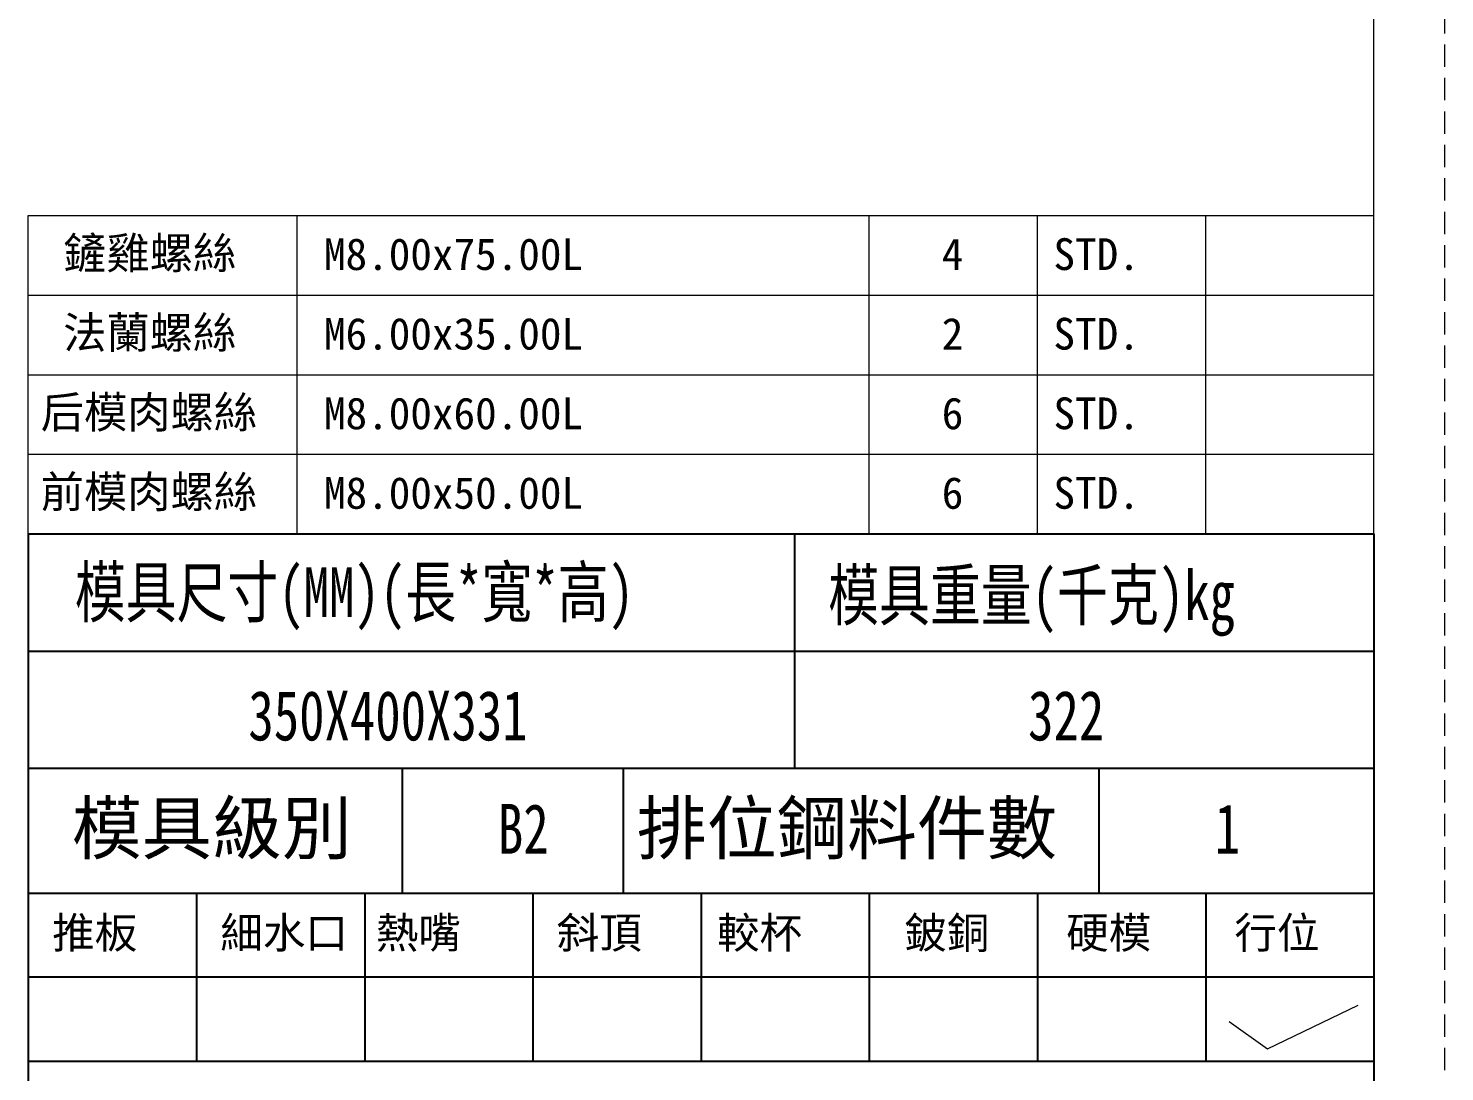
# Model space of a CAD drawing. Header units: millimetres. Extents: x 27275 to 28529, y -21406 to -20519.
# Drawn here: x 28260.9 to 28529, y -21203.5 to -21006.1 of the extents above; entities that cross this region are included whole.
import ezdxf

# ---------------------------------------------------------------- set-up
doc = ezdxf.new("R2010")
doc.units = ezdxf.units.MM
doc.header["$LTSCALE"] = 8
doc.linetypes.add('DASHED', pattern=[0.75, 0.5, -0.25])
doc.linetypes.add('HIDDEN', pattern=[0.375, 0.25, -0.125])
doc.layers.add('A', color=7, linetype='Continuous')
doc.layers.add('SCREW', color=52, linetype='HIDDEN')
doc.layers.add('dim', color=3, linetype='Continuous', lineweight=15)
doc.layers.add('MBOM-ASSIS-LAYER', color=71, linetype='Continuous', lineweight=9)
doc.styles.add('style1', font='mingliu.ttc', dxfattribs={"width": 0.75})
doc.styles.add('新字体', font='KAIU.TTF', dxfattribs={"width": 0.75})

# ---------------------------------------------------------------- blocks, each defined once
blk = doc.blocks.new('20100617.142056')
at = {"layer": 'MBOM-ASSIS-LAYER', "linetype": 'DASHED'}
blk.add_line((0, 0), (0, 841), dxfattribs=at)
at = {"layer": 'MBOM-ASSIS-LAYER'}
blk.add_line((-12.7, 12.7), (-12.7, 828.3), dxfattribs=at)

msp = doc.modelspace()

# ---------------------------------------------------------------- linework, layer by layer
at = {"color": 0}
for p, q in [((28260.913, -21101.757), (28260.913, -21146.125)), ((28405.91, -21101.757), (28405.91, -21146.125)), ((28260.913, -21123.941), (28515.602, -21123.941))]:
    msp.add_line(p, q, dxfattribs=at)
for p, q in [((28260.913, -21101.757), (28515.602, -21101.757)), ((28260.913, -21101.757), (28460.008, -21101.757)), ((28515.602, -21101.757), (28515.602, -21146.125)), ((28260.913, -21169.765), (28515.602, -21169.765)), ((28260.913, -21169.765), (28260.913, -21201.601)), ((28292.749, -21169.765), (28292.749, -21201.601)), ((28324.585, -21169.765), (28324.585, -21201.601)), ((28356.422, -21169.765), (28356.422, -21201.601)), ((28388.258, -21169.765), (28388.258, -21201.601)), ((28420.094, -21169.765), (28420.094, -21201.601)), ((28451.93, -21169.765), (28451.93, -21201.601)), ((28483.766, -21169.765), (28483.766, -21201.601)), ((28515.602, -21185.683), (28260.913, -21185.683))]:
    msp.add_line(p, q)
at = {"layer": 'A'}
for p, q in [((28260.913, -21101.757), (28460.011, -21101.757)), ((28260.913, -21146.125), (28260.913, -21169.765)), ((28260.913, -21146.125), (28515.602, -21146.125)), ((28260.913, -21146.125), (28515.602, -21146.125)), ((28331.712, -21169.765), (28331.712, -21146.125)), ((28373.586, -21169.765), (28373.586, -21146.125)), ((28463.611, -21169.765), (28463.611, -21146.125)), ((28515.602, -21146.125), (28515.602, -21201.601)), ((28515.602, -21146.125), (28515.602, -21201.601)), ((28260.913, -21169.765), (28515.602, -21169.765)), ((28260.913, -21201.601), (28260.913, -21392.403)), ((28515.602, -21201.601), (28260.913, -21201.601)), ((28515.602, -21201.601), (28515.602, -21392.403))]:
    msp.add_line(p, q, dxfattribs=at)
at = {"layer": 'dim'}
for p, q in [((28495.444, -21199.212), (28512.619, -21190.974)), ((28488.183, -21194.046), (28495.444, -21199.212))]:
    msp.add_line(p, q, dxfattribs=at)
at = {"layer": 'MBOM-ASSIS-LAYER'}
for p, q in [((28260.913, -21101.757), (28260.913, -21041.503)), ((28260.913, -21041.503), (28515.602, -21041.503)), ((28311.797, -21101.757), (28311.797, -21041.503)), ((28420.094, -21101.757), (28420.094, -21041.503)), ((28451.93, -21101.757), (28451.93, -21041.503)), ((28483.766, -21101.757), (28483.766, -21041.503)), ((28260.913, -21056.567), (28515.602, -21056.567)), ((28260.913, -21071.63), (28515.602, -21071.63)), ((28260.913, -21086.693), (28515.602, -21086.693)), ((28260.913, -21101.757), (28515.602, -21101.757))]:
    msp.add_line(p, q, dxfattribs=at)

# ---------------------------------------------------------------- block references
at = {"layer": 'MBOM-ASSIS-LAYER', "xscale": 1.054948194158051, "yscale": 1.054948194158051, "zscale": 1.054948194158051}
msp.add_blockref('20100617.142056', (28529, -21405.8), dxfattribs=at)

# ---------------------------------------------------------------- texts
at = {"layer": 'A', "style": 'style1'}
for s, height, p in [('模具級別', 9.7186, (28269.126, -21162.286)), ('排位鋼料件數', 9.7186, (28376.091, -21162.286)), ('推板', 5.899, (28265.423, -21180.196)), ('細水口', 5.899, (28297.259, -21180.196)), ('熱嘴', 5.899, (28326.698, -21180.196)), ('斜頂', 5.899, (28360.931, -21180.196)), ('較杯', 5.899, (28391.271, -21180.196)), ('鈹銅', 5.899, (28426.717, -21180.196)), ('硬模', 5.899, (28457.357, -21180.196)), ('行位', 5.899, (28489.199, -21180.196))]:
    msp.add_text(s, height=height, dxfattribs=at).set_placement(p)
at = {"layer": 'MBOM-ASSIS-LAYER', "color": 6, "style": '新字体', "width": 0.75}
for s, height, p in [('模具尺寸(MM)(長*寬*高)', 9.41656, (28269.701, -21117.476)), ('模具重量(千克)kg', 9.4166, (28412.3, -21118.048)), ('350X400X331', 9.41656, (28302.566, -21140.844)), ('322', 9.4166, (28450.148, -21140.844)), ('B2', 9.4166, (28349.793, -21162.286)), ('1', 9.417, (28485.496, -21162.286))]:
    msp.add_text(s, height=height, dxfattribs=at).set_placement(p)
at = {"layer": 'SCREW', "style": 'style1'}
for s, height, p in [('鏟雞螺絲', 6.0085, (28267.496, -21051.603)), ('M8.00x75.00L', 6.00854, (28316.869, -21051.811)), ('4', 6.009, (28433.805, -21051.815)), ('STD.', 6.0085, (28454.949, -21051.811)), ('法蘭螺絲', 6.0085, (28267.496, -21066.667)), ('M6.00x35.00L', 6.00854, (28316.869, -21066.874)), ('STD.', 6.0085, (28454.949, -21066.874)), ('2', 6.009, (28433.805, -21066.878)), ('后模肉螺絲', 6.0085, (28263.245, -21081.734)), ('M8.00x60.00L', 6.00854, (28316.869, -21081.942)), ('6', 6.009, (28433.805, -21081.942)), ('STD.', 6.0085, (28454.949, -21081.942)), ('前模肉螺絲', 6.0085, (28263.245, -21096.793)), ('M8.00x50.00L', 6.00854, (28316.869, -21097.001)), ('6', 6.009, (28433.805, -21097.005)), ('STD.', 6.0085, (28454.949, -21097.001))]:
    msp.add_text(s, height=height, dxfattribs=at).set_placement(p)

doc.saveas('drawing.dxf')
